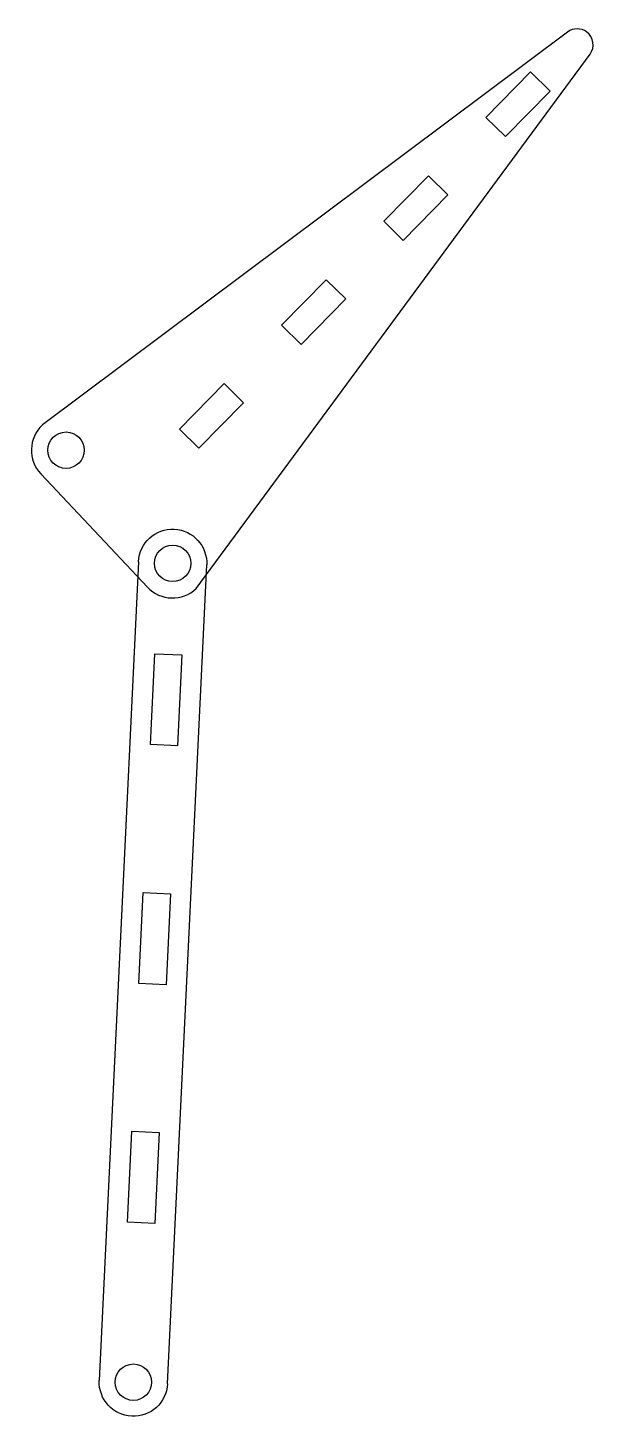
# Model space of a CAD drawing. Header units: millimetres. Extents: x 124.5 to 155.7, y -6.2 to 70.1.
import ezdxf

# ---------------------------------------------------------------- set-up
doc = ezdxf.new("R2010")
doc.units = ezdxf.units.MM
doc.layers.get('0').update_dxf_attribs({"linetype": 'CONTINUOUS'})

msp = doc.modelspace()

# ---------------------------------------------------------------- linework, layer by layer
for p, q in [((154.186, 69.855), (125.337, 48.284)), ((133.794, 39.307), (155.414, 68.635)), ((125.257, 45.598), (131.108, 39.387)), ((130.618, 40.779), (128.465, -4.169)), ((132.21, -4.349), (134.364, 40.6))]:
    msp.add_line(p, q)
for points in [[(150.765, 64.118), (149.696, 65.17), (152.15, 67.666), (153.219, 66.614)], [(146.54, 61.961), (147.61, 60.91), (145.156, 58.414), (144.086, 59.466)], [(142.001, 55.206), (139.547, 52.71), (138.477, 53.762), (140.931, 56.257)], [(132.868, 48.058), (135.322, 50.553), (136.392, 49.501), (133.938, 47.006)], [(132.767, 30.665), (131.269, 30.737), (131.508, 35.731), (133.007, 35.659)], [(132.139, 17.562), (130.641, 17.633), (130.88, 22.628), (132.379, 22.556)], [(131.512, 4.459), (130.013, 4.53), (130.253, 9.525), (131.751, 9.453)]]:
    msp.add_lwpolyline(points, close=True)
for centre in [(126.64, 46.901), (132.491, 40.69), (132.491, 40.69), (130.337, -4.259)]:
    msp.add_circle(centre, 1)
for points, knots in [([(155.414, 68.635), (155.701, 69.024), (155.618, 69.572), (155.229, 69.859), (154.919, 70.088), (154.495, 70.086), (154.186, 69.855)], [4, 4, 4, 4, 5, 5, 5, 6, 6, 6, 6]), ([(130.618, 40.779), (130.668, 41.814), (131.546, 42.612), (133.615, 42.513), (134.413, 41.634), (134.364, 40.6)], [4, 4, 4, 4, 5, 5, 6, 6, 6, 6]), ([(132.21, -4.349), (132.161, -5.383), (131.282, -6.181), (130.248, -6.132), (129.213, -6.082), (128.415, -5.204), (128.465, -4.169)], [1, 1, 1, 1, 2, 2, 2, 3, 3, 3, 3])]:
    msp.add_open_spline(points, degree=3, knots=knots)
for points in [[(125.337, 48.284), (124.573, 47.564), (124.537, 46.362), (125.257, 45.598)], [(131.108, 39.387), (131.828, 38.623), (133.03, 38.587), (133.794, 39.307)]]:
    msp.add_open_spline(points, degree=3)

doc.saveas('drawing.dxf')
